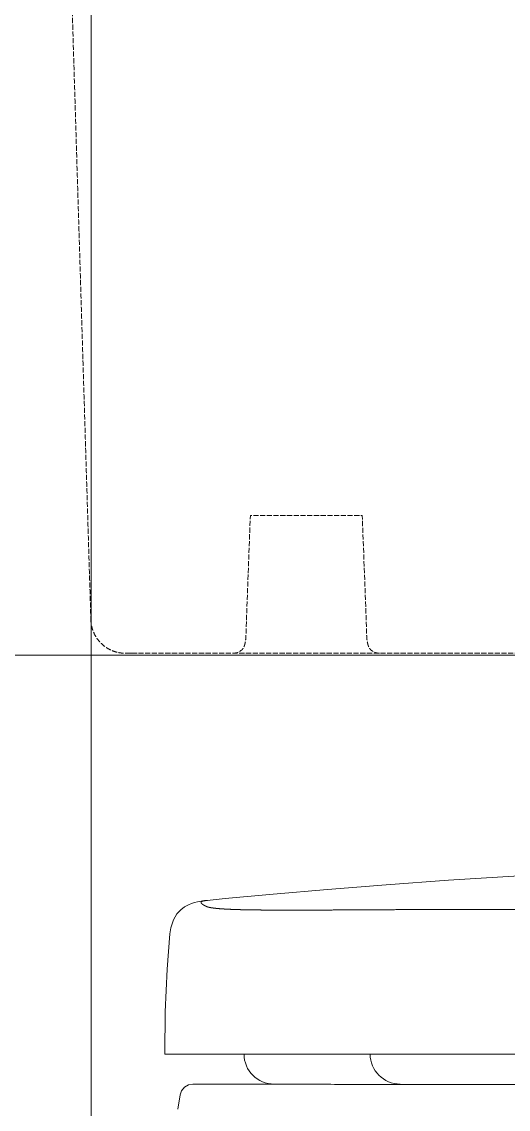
# Model space of a CAD drawing. Header units: millimetres. Extents: x -159872 to 386485, y -250577 to 158966.
# Drawn here: x -44280.1 to -44167.1, y -44590.6 to -44337.8 of the extents above; entities that cross this region are included whole.
import ezdxf

# ---------------------------------------------------------------- set-up
doc = ezdxf.new("R2010")
doc.units = ezdxf.units.MM
doc.linetypes.add('Line Type-17', pattern=[1.5625, 1.1875, -0.375])
doc.layers.add('None', color=7, linetype='Continuous', lineweight=5)

# ---------------------------------------------------------------- blocks, each defined once
blk = doc.blocks.new('Group-153')
at = {"layer": 'None', "color": 7, "linetype": 'Continuous', "lineweight": 5, "transparency": 33554687, "flags": 128}
for points in [[(-105122.41, -7827.58), (-104937.51, -7827.58), (-104937.51, -8027.58), (-105122.41, -8027.58)], [(-105122.41, -8027.58), (-104937.51, -8027.58), (-104937.51, -8227.58), (-105122.41, -8227.58)]]:
    blk.add_lwpolyline(points, close=True, dxfattribs=at)
blk = doc.blocks.new('Group-154')
at = {"layer": 'None', "color": 7, "linetype": 'Continuous', "lineweight": 5, "transparency": 33554687, "flags": 128}
for points in [[(-104937.51, -7827.58), (-104737.51, -7827.58), (-104737.51, -8027.58), (-104937.51, -8027.58)], [(-104937.51, -8027.58), (-104737.51, -8027.58), (-104737.51, -8227.58), (-104937.51, -8227.58)]]:
    blk.add_lwpolyline(points, close=True, dxfattribs=at)
at = {"layer": 'None', "color": 7, "transparency": 33554687}
blk.add_blockref('Group-153', (0, 0), dxfattribs=at)
blk = doc.blocks.new('Group-156')
at = {"layer": 'None', "color": 7, "lineweight": 13, "transparency": 33554687}
for p, q in [((-104911.64, -8084.68), (-104911.17, -8084.61)), ((-104911.07, -8084.6), (-104911.17, -8084.61)), ((-104910.48, -8084.54), (-104911.07, -8084.6)), ((-104911.06, -8084.61), (-104911.06, -8084.61)), ((-104919.2, -8092.29), (-104919.2, -8092.29)), ((-104919.81, -8120.25), (-104920.42, -8120.25)), ((-104917.4, -8120.25), (-104919.81, -8120.25)), ((-104914.09, -8120.25), (-104917.4, -8120.25)), ((-104911.9, -8120.25), (-104914.09, -8120.25)), ((-104908.61, -8120.25), (-104911.9, -8120.25)), ((-104896.17, -8120.25), (-104908.61, -8120.25)), ((-104578.85, -8120.25), (-104896.17, -8120.25)), ((-104912.98, -8127.25), (-104912.86, -8127.25)), ((-104912.86, -8127.25), (-104912.98, -8127.25)), ((-104906.32, -8127.26), (-104911.42, -8127.25)), ((-104907.42, -8127.26), (-104904.95, -8127.26)), ((-104904.95, -8127.26), (-104906.32, -8127.26)), ((-104904.54, -8127.26), (-104904.95, -8127.26)), ((-104884.39, -8127.29), (-104889.25, -8127.29)), ((-104865.68, -8127.31), (-104870.73, -8127.31)), ((-104864.53, -8127.31), (-104865.68, -8127.31)), ((-104862.87, -8127.31), (-104864.53, -8127.31)), ((-104860.84, -8127.31), (-104862.87, -8127.31)), ((-104859.98, -8127.32), (-104860.84, -8127.31)), ((-104837.83, -8127.32), (-104842.43, -8127.32)), ((-104917.39, -8133.09), (-104916.83, -8129.76))]:
    blk.add_line(p, q, dxfattribs=at)
at = {"layer": 'None', "color": 7, "linetype": 'Line Type-17', "lineweight": 13, "transparency": 33554687, "flags": 128}
blk.add_lwpolyline([(-104904.51, -8027.1, 0.17567), (-104902.59, -8026.4), (-104902.58, -8026.4, 0.016024), (-104902.5, -8026.32), (-104902.5, -8026.32, 0.014339), (-104902.42, -8026.24, 0.013705), (-104902.35, -8026.16), (-104902.34, -8026.16, 0.013132), (-104902.28, -8026.08, 0.00998), (-104902.23, -8026), (-104902.22, -8026, 0.013724), (-104902.17, -8025.91), (-104902.16, -8025.9, 0.012545), (-104902.1, -8025.79, 0.011394), (-104902.04, -8025.68, 0.010272), (-104901.99, -8025.57), (-104901.99, -8025.56, 0.010408), (-104901.94, -8025.44), (-104901.93, -8025.43, 0.010203), (-104901.88, -8025.3), (-104901.88, -8025.29, 0.009155), (-104901.84, -8025.15, 0.008125), (-104901.79, -8025, 0.007082), (-104901.76, -8024.85), (-104901.76, -8024.84, 0.007758), (-104901.72, -8024.68), (-104901.72, -8024.67, 0.007004), (-104901.68, -8024.48), (-104901.68, -8024.48, 0.006193), (-104901.65, -8024.29, 0.005393), (-104901.62, -8024.1), (-104901.62, -8024.1, 0.004945), (-104901.6, -8023.9), (-104901.6, -8023.89, 0.005003), (-104901.58, -8023.67), (-104901.58, -8023.67, 0.004392), (-104901.56, -8023.43, 0.003783), (-104901.54, -8023.2, 0.003163), (-104901.53, -8022.96), (-104901.53, -8022.95, 0.002989), (-104901.52, -8022.7), (-104901.52, -8022.69, 0.002656), (-104901.52, -8022.41), (-104901.52, -8022.41, 0.002167), (-104901.51, -8022.12), (-104901.51, -8022.11, 0.001669), (-104901.51, -8021.85), (-104901.51, -8021.84, 0.00105), (-104901.51, -8021.59), (-104901.51, -8021.58), (-104900.51, -7995.1), (-104874.51, -7995.1), (-104873.51, -8021.58, 0.001069), (-104873.51, -8021.85), (-104873.51, -8021.88, 0.001725), (-104873.51, -8022.09), (-104873.51, -8022.13, 0.001053), (-104873.5, -8022.27, 0.001143), (-104873.5, -8022.42), (-104873.5, -8022.45, 0.002704), (-104873.5, -8022.67), (-104873.49, -8022.74, 0.003074), (-104873.49, -8022.94), (-104873.48, -8022.98, 0.001551), (-104873.48, -8023.1, 0.001662), (-104873.47, -8023.22), (-104873.47, -8023.24, 0.00385), (-104873.46, -8023.42), (-104873.46, -8023.45, 0.004482), (-104873.44, -8023.69), (-104873.44, -8023.71, 0.005136), (-104873.42, -8023.9), (-104873.42, -8023.91, 0.003187), (-104873.4, -8024.07, 0.005139), (-104873.38, -8024.23), (-104873.37, -8024.25, 0.005966), (-104873.34, -8024.43, 0.00679), (-104873.31, -8024.62), (-104873.31, -8024.63, 0.007601), (-104873.27, -8024.8), (-104873.27, -8024.81, 0.007341), (-104873.23, -8024.96), (-104873.23, -8024.97, 0.007768), (-104873.19, -8025.11, 0.008793), (-104873.15, -8025.25), (-104873.15, -8025.26, 0.009838), (-104873.1, -8025.4), (-104873.09, -8025.4, 0.010794), (-104873.04, -8025.53), (-104873.03, -8025.55, 0.009907), (-104873, -8025.64, 0.005304), (-104872.96, -8025.72, 0.011529), (-104872.91, -8025.8), (-104872.9, -8025.82, 0.007795), (-104872.87, -8025.88, 0.006471), (-104872.83, -8025.94), (-104872.83, -8025.95, 0.01388), (-104872.77, -8026.02), (-104872.76, -8026.04, 0.01276), (-104872.7, -8026.12, 0.01324), (-104872.63, -8026.2), (-104872.62, -8026.21, 0.013843), (-104872.57, -8026.27, 0.007121), (-104872.51, -8026.33), (-104872.51, -8026.33, 0.01577), (-104872.45, -8026.39), (-104872.43, -8026.4), (-104872.43, -8026.4, 0.17567), (-104870.51, -8027.1)], format="xyb", dxfattribs=at)
at = {"layer": 'None', "color": 7, "lineweight": 13, "transparency": 33554687, "flags": 128}
for points in [[(-104910.52, -8084.54), (-104906.38, -8084.14), (-104895.23, -8083.1), (-104882.62, -8082), (-104868.96, -8080.91), (-104854.48, -8079.87), (-104839.28, -8078.91), (-104823.47, -8078.05), (-104807.12, -8077.32), (-104790.24, -8076.72), (-104772.84, -8076.28), (-104754.94, -8076.01), (-104737.51, -8075.92)], [(-104919.2, -8092.29), (-104919, -8090.89), (-104918.41, -8089.05), (-104917.57, -8087.65), (-104916.7, -8086.72), (-104915.79, -8086.06), (-104914.92, -8085.6), (-104914.16, -8085.29), (-104913.47, -8085.06), (-104912.83, -8084.9), (-104912.22, -8084.77), (-104911.64, -8084.68)], [(-104920.42, -8120.25), (-104920.32, -8110.46), (-104919.84, -8100.54), (-104919.2, -8092.29)], [(-104916.83, -8129.76), (-104916.52, -8128.84), (-104915.78, -8127.94), (-104914.88, -8127.42), (-104913.87, -8127.25)]]:
    blk.add_lwpolyline(points, dxfattribs=at)
for points in [[(-104911.16, -8084.63), (-104911.17, -8084.63, 0.004876), (-104911.25, -8084.64), (-104911.26, -8084.64, 0.003452), (-104911.31, -8084.65), (-104911.31, -8084.65, 0.001493), (-104911.34, -8084.66, 0.003606), (-104911.38, -8084.67), (-104911.39, -8084.67, 0.00437), (-104911.43, -8084.68, 0.00513), (-104911.48, -8084.69, 0.005895), (-104911.53, -8084.71, 0.006664), (-104911.57, -8084.72), (-104911.57, -8084.72, 0.00743), (-104911.62, -8084.74), (-104911.62, -8084.74, 0.008048), (-104911.66, -8084.75), (-104911.66, -8084.75, 0.003366), (-104911.68, -8084.76, 0.007627), (-104911.71, -8084.78), (-104911.72, -8084.78, 0.006474), (-104911.74, -8084.79), (-104911.74, -8084.79, 0.004654), (-104911.76, -8084.8, 0.004895), (-104911.77, -8084.81), (-104911.77, -8084.81, 0.007873), (-104911.79, -8084.82), (-104911.8, -8084.82, 0.005421), (-104911.81, -8084.83, 0.006467), (-104911.82, -8084.83, 0.00751), (-104911.83, -8084.84), (-104911.83, -8084.84, 0.008526), (-104911.85, -8084.85), (-104911.85, -8084.85, 0.009505), (-104911.86, -8084.86), (-104911.86, -8084.86, 0.010417), (-104911.87, -8084.87), (-104911.87, -8084.87, 0.01128), (-104911.88, -8084.88), (-104911.88, -8084.88, 0.016968), (-104911.89, -8084.89, 0.009175), (-104911.91, -8084.91), (-104911.91, -8084.91, 0.019479), (-104911.92, -8084.92), (-104911.92, -8084.92, 0.010377), (-104911.92, -8084.93), (-104911.92, -8084.93, 0.010837), (-104911.93, -8084.94), (-104911.93, -8084.94, 0.011406), (-104911.94, -8084.95), (-104911.94, -8084.95, 0.012043), (-104911.94, -8084.96), (-104911.94, -8084.96, 0.012746), (-104911.95, -8084.97), (-104911.95, -8084.97, 0.013508), (-104911.95, -8084.98), (-104911.95, -8084.98, 0.014321), (-104911.95, -8084.99), (-104911.96, -8085, 0.015206), (-104911.96, -8085, 0.007846), (-104911.96, -8085.01), (-104911.96, -8085.01, 0.020749), (-104911.96, -8085.02), (-104911.96, -8085.03, 0.024838), (-104911.96, -8085.04), (-104911.96, -8085.04, 0.016687), (-104911.96, -8085.05, 0.015422), (-104911.96, -8085.06), (-104911.96, -8085.06, 0.014228), (-104911.96, -8085.07), (-104911.96, -8085.07, 0.013113), (-104911.96, -8085.09), (-104911.96, -8085.09, 0.012087), (-104911.95, -8085.1), (-104911.95, -8085.1, 0.011166), (-104911.95, -8085.11, 0.010327), (-104911.95, -8085.12), (-104911.95, -8085.12, 0.012419), (-104911.94, -8085.13), (-104911.94, -8085.13, 0.01097), (-104911.94, -8085.15), (-104911.94, -8085.15, 0.010172), (-104911.93, -8085.16, 0.009357), (-104911.92, -8085.17, 0.008538), (-104911.92, -8085.18, 0.007721), (-104911.91, -8085.19, 0.006916), (-104911.9, -8085.21), (-104911.9, -8085.21, 0.006766), (-104911.89, -8085.22), (-104911.89, -8085.22, 0.007189), (-104911.88, -8085.23), (-104911.88, -8085.23, 0.006698), (-104911.87, -8085.25, 0.006204), (-104911.86, -8085.26, 0.005711), (-104911.85, -8085.27, 0.00522), (-104911.83, -8085.28, 0.004739), (-104911.82, -8085.3, 0.004242), (-104911.81, -8085.31), (-104911.81, -8085.31, 0.004474), (-104911.79, -8085.32), (-104911.79, -8085.32, 0.004435), (-104911.78, -8085.34), (-104911.77, -8085.34, 0.007954), (-104911.75, -8085.36), (-104911.74, -8085.37, 0.006824), (-104911.71, -8085.39), (-104911.71, -8085.39, 0.005225), (-104911.68, -8085.42), (-104911.68, -8085.42)], [(-104911.68, -8085.42), (-104911.68, -8085.42, 0.005996), (-104911.64, -8085.45), (-104911.64, -8085.45, 0.005197), (-104911.6, -8085.48, 0.004491), (-104911.55, -8085.51, 0.003746), (-104911.51, -8085.53), (-104911.51, -8085.54, 0.003794), (-104911.46, -8085.57), (-104911.46, -8085.57, 0.003407), (-104911.41, -8085.6), (-104911.41, -8085.6, 0.003002), (-104911.36, -8085.63, 0.00229), (-104911.31, -8085.66), (-104911.29, -8085.67, 0.005152), (-104911.21, -8085.71), (-104911.2, -8085.72, 0.002611), (-104911.13, -8085.75, 0.002547), (-104911.07, -8085.79), (-104911.07, -8085.79, 0.002977), (-104911, -8085.82), (-104911, -8085.82, 0.002742), (-104910.93, -8085.86), (-104910.93, -8085.86, 0.002646), (-104910.85, -8085.89), (-104910.85, -8085.89, 0.002471), (-104910.78, -8085.93), (-104910.78, -8085.93)], [(-104911.06, -8084.61, 0.001187), (-104911.09, -8084.61), (-104911.09, -8084.61, 0.002046), (-104911.13, -8084.62), (-104911.13, -8084.62, 0.001528), (-104911.16, -8084.63), (-104911.16, -8084.63)], [(-104910.83, -8084.58), (-104910.83, -8084.58, 0.001847), (-104910.88, -8084.58), (-104910.88, -8084.58, 0.001291), (-104910.92, -8084.59, 0.001353), (-104910.95, -8084.59, 0.001419), (-104910.99, -8084.6), (-104910.99, -8084.6, 0.001485), (-104911.02, -8084.6), (-104911.02, -8084.6, 0.001503), (-104911.06, -8084.61), (-104911.06, -8084.61)], [(-104912.86, -8127.25, 0.00035), (-104912.44, -8127.25), (-104912.37, -8127.25, 0.000462), (-104911.86, -8127.25), (-104911.85, -8127.25, 0.000183), (-104911.36, -8127.25, 0.000249), (-104910.86, -8127.25), (-104910.78, -8127.25), (-104910.77, -8127.25)], [(-104911.82, -8127.25, 0.000307), (-104912.83, -8127.25), (-104912.86, -8127.25), (-104912.86, -8127.25)], [(-104910.77, -8127.25, -0.000075), (-104911.14, -8127.25), (-104911.15, -8127.25, -0.000141), (-104911.53, -8127.25), (-104911.82, -8127.25), (-104911.82, -8127.25)], [(-104906.19, -8127.26), (-104906.55, -8127.26, 0.000045), (-104908.31, -8127.26), (-104908.67, -8127.26, -0.000037), (-104909.72, -8127.25), (-104909.72, -8127.25, -0.000112), (-104910.76, -8127.25), (-104910.77, -8127.25)], [(-104877.51, -8127.3), (-104877.56, -8127.3, -0.000047), (-104884.34, -8127.29), (-104884.39, -8127.29)], [(-104870.73, -8127.31), (-104870.75, -8127.31, -0.000052), (-104877.48, -8127.3), (-104877.51, -8127.3)], [(-104849.6, -8127.32), (-104849.61, -8127.32, -0.000082), (-104859.9, -8127.32), (-104859.98, -8127.32)], [(-104842.43, -8127.32), (-104842.49, -8127.32, -0.000052), (-104849.55, -8127.32), (-104849.6, -8127.32)]]:
    blk.add_lwpolyline(points, format="xyb", dxfattribs=at)
at = {"layer": 'None', "color": 7, "lineweight": 13, "transparency": 33554687}
for centre in [(-104894.99, -8120.25), (-104865.68, -8120.25)]:
    blk.add_arc(centre, 7, 180, 270, dxfattribs=at)
at = {"layer": 'None', "color": 7, "linetype": 'Line Type-17', "lineweight": 13, "transparency": 33554687}
blk.add_rational_spline([(-104942.63, -7854.1), (-104943.07, -7854.1), (-104943.51, -7854.1), (-104943.51, -7800.6), (-104943.51, -7747.1), (-104848.01, -7747.1), (-104752.51, -7747.1), (-104751.76, -7749.6), (-104751.01, -7752.1), (-104737.51, -7752.1), (-104724.01, -7752.1), (-104723.26, -7749.6), (-104722.51, -7747.1), (-104627.01, -7747.1), (-104531.51, -7747.1), (-104531.51, -7786.1), (-104531.51, -7825.1), (-104534.48, -7922.22), (-104537.44, -8019.34), (-104537.68, -8027.1), (-104545.44, -8027.1), (-104737.51, -8027.1), (-104929.58, -8027.1), (-104937.34, -8027.1), (-104937.57, -8019.34), (-104940.54, -7922.22), (-104943.51, -7825.1), (-104943.51, -7825.1), (-104943.51, -7825.1), (-104943.43, -7825.1), (-104943.35, -7825.1), (-104943.35, -7825.1), (-104943.35, -7825.1), (-104943.27, -7825.11), (-104943.19, -7825.11), (-104943.19, -7825.11), (-104943.18, -7825.11), (-104943.09, -7825.11), (-104943, -7825.11), (-104942.98, -7825.11), (-104942.96, -7825.11), (-104942.88, -7825.11), (-104942.79, -7825.11), (-104942.77, -7825.11), (-104942.76, -7825.11), (-104942.7, -7825.12), (-104942.64, -7825.12), (-104942.59, -7825.12), (-104942.53, -7825.12), (-104942.47, -7825.11), (-104942.41, -7825.11), (-104942.4, -7825.11), (-104942.38, -7825.11), (-104942.29, -7825.11), (-104942.21, -7825.11), (-104942.12, -7825.11), (-104942.04, -7825.11), (-104941.84, -7825.11), (-104941.65, -7825.11), (-104941.64, -7825.11), (-104941.63, -7825.11), (-104941.45, -7825.11), (-104941.27, -7825.11), (-104941.08, -7825.1), (-104940.9, -7825.1), (-104940.72, -7825.1), (-104940.54, -7825.1), (-104940.5, -7825.1), (-104940.46, -7825.1), (-104940.19, -7825.1), (-104939.93, -7825.1), (-104939.89, -7825.1), (-104939.86, -7825.1), (-104939.56, -7825.09), (-104939.26, -7825.09), (-104939.25, -7825.09), (-104939.25, -7825.09), (-104939.01, -7825.09), (-104938.76, -7825.08), (-104938.76, -7825.08), (-104938.76, -7825.08), (-104938.51, -7825.08), (-104938.26, -7825.08), (-104938.21, -7825.08), (-104938.15, -7825.08), (-104937.79, -7825.07), (-104937.43, -7825.07), (-104937.37, -7825.07), (-104937.31, -7825.07), (-104936.82, -7825.06), (-104937.31, -7825.06), (-104940.41, -7825.08), (-104943.51, -7825.1), (-104943.51, -7795.35), (-104943.51, -7765.6)], [1, 1, 1, 1, 1, 1, 1, 1, 1, 1, 1, 1, 1, 1, 1, 1, 1, 1, 1, 0.717822580169, 1, 1, 1, 0.717822580173, 1, 1, 1, 1, 1, 0.999980656992, 1, 1, 1, 0.99998389759, 1, 1, 1, 0.999982345364, 1, 1, 1, 0.999984700446, 1, 1, 1, 0.999997825475, 1, 0.999998434347, 1, 0.999998997633, 1, 1, 1, 0.99999863978, 1, 1, 1, 0.99999963618, 1, 1, 1, 0.999999908118, 1, 1, 1, 0.999999970812, 1, 1, 1, 0.999999254183, 1, 1, 1, 0.999999591749, 1, 1, 1, 0.999999861854, 1, 1, 1, 0.999999941156, 1, 1, 1, 0.999999953613, 1, 1, 1, 0.00383538317963, 1, 1, 1, 1, 1], degree=2, knots=[0, 0, 0, 0.000599, 0.000599, 0.073274, 0.073274, 0.203002, 0.203002, 0.206548, 0.206548, 0.224887, 0.224887, 0.228432, 0.228432, 0.358161, 0.358161, 0.411139, 0.411139, 0.543132, 0.543132, 0.550698, 0.550698, 0.811607, 0.811607, 0.819173, 0.819173, 0.951167, 0.951167, 0.951169, 0.951169, 0.951274, 0.951274, 0.951275, 0.951275, 0.951383, 0.951383, 0.95139, 0.95139, 0.951511, 0.951511, 0.951537, 0.951537, 0.951656, 0.951656, 0.951676, 0.951676, 0.951755, 0.951755, 0.951834, 0.951834, 0.951913, 0.951913, 0.951933, 0.951933, 0.952052, 0.952052, 0.952162, 0.952162, 0.952432, 0.952432, 0.952444, 0.952444, 0.952691, 0.952691, 0.952937, 0.952937, 0.953184, 0.953184, 0.953239, 0.953239, 0.953597, 0.953597, 0.953648, 0.953648, 0.954054, 0.954054, 0.95406, 0.95406, 0.954392, 0.954392, 0.954394, 0.954394, 0.954732, 0.954732, 0.954807, 0.954807, 0.955295, 0.955295, 0.955375, 0.955375, 0.955378, 0.955378, 0.959586, 0.959586, 1, 1, 1], dxfattribs=at)
at = {"layer": 'None', "color": 7, "lineweight": 13, "transparency": 33554687}
for points, weights, knots in [([(-104910.78, -8085.93), (-104910.78, -8085.93), (-104910.7, -8085.97), (-104910.63, -8086), (-104910.55, -8086.03), (-104910.51, -8086.04), (-104910.47, -8086.05), (-104910.31, -8086.11), (-104910.15, -8086.14), (-104910.15, -8086.14), (-104910.14, -8086.15), (-104909.99, -8086.18), (-104909.84, -8086.21), (-104909.68, -8086.24), (-104909.53, -8086.26), (-104909.51, -8086.27), (-104909.49, -8086.27), (-104909.3, -8086.3), (-104909.11, -8086.32), (-104909.04, -8086.33), (-104908.98, -8086.34), (-104908.65, -8086.38), (-104908.33, -8086.41), (-104908.23, -8086.42), (-104908.13, -8086.43), (-104907.65, -8086.48), (-104907.16, -8086.51), (-104906.67, -8086.54), (-104906.18, -8086.57), (-104906.12, -8086.57), (-104906.07, -8086.57), (-104905.47, -8086.61), (-104904.86, -8086.63), (-104904.76, -8086.63), (-104904.65, -8086.64), (-104903.84, -8086.67), (-104903.03, -8086.69), (-104902.87, -8086.7), (-104902.7, -8086.7), (-104901.55, -8086.73), (-104900.41, -8086.75), (-104900.34, -8086.75), (-104900.27, -8086.75), (-104898.98, -8086.77), (-104897.69, -8086.78), (-104897.44, -8086.79), (-104897.18, -8086.79), (-104895.38, -8086.81), (-104893.58, -8086.81), (-104893.51, -8086.81), (-104893.45, -8086.81), (-104891.51, -8086.81), (-104889.58, -8086.81), (-104889.43, -8086.81), (-104889.28, -8086.81), (-104887.06, -8086.8), (-104884.83, -8086.79), (-104884.21, -8086.79), (-104883.59, -8086.79), (-104880.12, -8086.77), (-104876.65, -8086.75), (-104876.44, -8086.75), (-104876.23, -8086.75), (-104872.34, -8086.73), (-104868.45, -8086.71), (-104868.43, -8086.71), (-104868.41, -8086.71), (-104864.47, -8086.68), (-104860.54, -8086.67), (-104860.25, -8086.67), (-104859.96, -8086.67), (-104855.44, -8086.65), (-104850.93, -8086.65), (-104849.57, -8086.64), (-104848.21, -8086.64), (-104840.98, -8086.64), (-104833.74, -8086.66), (-104832.72, -8086.66), (-104831.69, -8086.66), (-104826.35, -8086.68), (-104821, -8086.7), (-104815.66, -8086.73), (-104810.32, -8086.76), (-104810.01, -8086.76), (-104809.69, -8086.76), (-104803.73, -8086.79), (-104797.76, -8086.83), (-104797.49, -8086.83), (-104797.22, -8086.83), (-104791.42, -8086.86), (-104785.62, -8086.89), (-104779.82, -8086.93), (-104774.02, -8086.95), (-104770.96, -8086.97), (-104767.89, -8086.98), (-104755.95, -8087.03), (-104744.02, -8087.04), (-104740.95, -8087.04), (-104737.7, -8087.04), (-104737.51, -8087.04)], [1, 1, 1, 0.998866521973, 1, 1, 1, 0.999188646839, 1, 1, 1, 0.999648844933, 1, 0.999867947701, 1, 1, 1, 0.999919273636, 1, 1, 1, 0.999864405111, 1, 1, 1, 0.999907175031, 1, 0.999985582369, 1, 1, 1, 0.999964497358, 1, 1, 1, 0.999982446972, 1, 1, 1, 0.99998456529, 1, 1, 1, 0.999995201384, 1, 1, 1, 0.999991460454, 1, 1, 1, 0.99999899096, 1, 1, 1, 0.999998700583, 1, 1, 1, 0.99999988997, 1, 1, 1, 0.999999984455, 1, 1, 1, 0.999999722125, 1, 1, 1, 0.999998958423, 1, 1, 1, 0.999997963061, 1, 1, 1, 0.999999721765, 1, 0.999999896775, 1, 1, 1, 0.999999999102, 1, 1, 1, 0.999999984709, 1, 0.999999917646, 1, 1, 1, 0.999997670971, 1, 1, 1, 1], [0, 0, 0, 0.000956, 0.000956, 0.001911, 0.001911, 0.002402, 0.002402, 0.004299, 0.004299, 0.004346, 0.004346, 0.006149, 0.006149, 0.007952, 0.007952, 0.008169, 0.008169, 0.010406, 0.010406, 0.011169, 0.011169, 0.014933, 0.014933, 0.016043, 0.016043, 0.0217, 0.0217, 0.027358, 0.027358, 0.028001, 0.028001, 0.034944, 0.034944, 0.03615, 0.03615, 0.045505, 0.045505, 0.047436, 0.047436, 0.060654, 0.060654, 0.061467, 0.061467, 0.07631, 0.07631, 0.079266, 0.079266, 0.100021, 0.100021, 0.100798, 0.100798, 0.123107, 0.123107, 0.124794, 0.124794, 0.150478, 0.150478, 0.157634, 0.157634, 0.197628, 0.197628, 0.200061, 0.200061, 0.244921, 0.244921, 0.245183, 0.245183, 0.290566, 0.290566, 0.293902, 0.293902, 0.345957, 0.345957, 0.361641, 0.361641, 0.445062, 0.445062, 0.456908, 0.456908, 0.518527, 0.518527, 0.580147, 0.580147, 0.583749, 0.583749, 0.652573, 0.652573, 0.655674, 0.655674, 0.722555, 0.722555, 0.789436, 0.789436, 0.824816, 0.824816, 0.962457, 0.962457, 0.997838, 1, 1, 1]), ([(-104911.42, -8127.25), (-104911.44, -8127.25), (-104911.45, -8127.25), (-104911.52, -8127.25), (-104911.59, -8127.25), (-104911.66, -8127.25), (-104911.94, -8127.25), (-104911.99, -8127.25), (-104912.04, -8127.25), (-104912.09, -8127.25), (-104912.09, -8127.25), (-104912.09, -8127.25), (-104912.14, -8127.25), (-104912.18, -8127.25), (-104912.18, -8127.25), (-104912.18, -8127.25), (-104912.23, -8127.25), (-104912.28, -8127.25), (-104912.28, -8127.25), (-104912.28, -8127.25), (-104912.33, -8127.25), (-104912.37, -8127.25), (-104912.42, -8127.25), (-104912.47, -8127.25), (-104912.47, -8127.25), (-104912.48, -8127.25), (-104912.52, -8127.25), (-104912.57, -8127.25), (-104912.62, -8127.25), (-104912.67, -8127.25), (-104912.69, -8127.25), (-104912.71, -8127.25), (-104912.74, -8127.25), (-104912.77, -8127.25), (-104912.79, -8127.25), (-104912.82, -8127.25), (-104912.82, -8127.25), (-104912.82, -8127.25), (-104912.85, -8127.25), (-104912.88, -8127.25), (-104912.88, -8127.25), (-104912.88, -8127.25), (-104912.9, -8127.25), (-104912.93, -8127.25), (-104912.93, -8127.25), (-104912.93, -8127.25), (-104912.96, -8127.25), (-104912.99, -8127.25), (-104912.99, -8127.25), (-104912.99, -8127.25), (-104913.01, -8127.25), (-104913.04, -8127.25), (-104913.04, -8127.25), (-104913.04, -8127.25), (-104913.07, -8127.25), (-104913.1, -8127.25), (-104913.11, -8127.25), (-104913.12, -8127.25), (-104913.16, -8127.25), (-104913.19, -8127.25), (-104913.23, -8127.25), (-104913.25, -8127.25), (-104913.29, -8127.25), (-104913.3, -8127.25), (-104913.32, -8127.26), (-104913.34, -8127.26), (-104913.34, -8127.26), (-104913.34, -8127.26), (-104913.35, -8127.26), (-104913.37, -8127.26), (-104913.37, -8127.26), (-104913.37, -8127.26), (-104913.38, -8127.26), (-104913.4, -8127.26), (-104913.4, -8127.26), (-104913.4, -8127.26), (-104913.42, -8127.26), (-104913.43, -8127.26), (-104913.43, -8127.26), (-104913.43, -8127.26), (-104913.45, -8127.26), (-104913.46, -8127.26), (-104913.47, -8127.26), (-104913.47, -8127.26), (-104913.48, -8127.26), (-104913.49, -8127.26), (-104913.49, -8127.26), (-104913.49, -8127.26), (-104913.5, -8127.26), (-104913.51, -8127.26), (-104913.51, -8127.26), (-104913.51, -8127.26), (-104913.52, -8127.26), (-104913.53, -8127.26), (-104913.54, -8127.26), (-104913.54, -8127.26), (-104913.54, -8127.25), (-104913.55, -8127.25), (-104913.56, -8127.25), (-104913.57, -8127.25), (-104913.57, -8127.25), (-104913.57, -8127.25), (-104913.58, -8127.25), (-104913.58, -8127.25), (-104913.59, -8127.25), (-104913.6, -8127.25), (-104913.6, -8127.24), (-104913.61, -8127.24), (-104913.62, -8127.24), (-104913.62, -8127.24), (-104913.63, -8127.24), (-104913.64, -8127.24), (-104913.64, -8127.24), (-104913.64, -8127.24), (-104913.65, -8127.24), (-104913.65, -8127.24), (-104913.65, -8127.24), (-104913.65, -8127.24), (-104913.66, -8127.24), (-104913.67, -8127.24), (-104913.67, -8127.24), (-104913.67, -8127.24), (-104913.68, -8127.23), (-104913.68, -8127.23), (-104913.68, -8127.23), (-104913.68, -8127.23), (-104913.69, -8127.23), (-104913.7, -8127.24), (-104913.7, -8127.24), (-104913.7, -8127.24), (-104913.71, -8127.24), (-104913.72, -8127.24), (-104913.72, -8127.24), (-104913.72, -8127.24), (-104913.73, -8127.24), (-104913.74, -8127.24), (-104913.75, -8127.24), (-104913.75, -8127.24), (-104913.76, -8127.24), (-104913.76, -8127.24), (-104913.76, -8127.25), (-104913.77, -8127.25), (-104913.77, -8127.25), (-104913.78, -8127.25), (-104913.78, -8127.25), (-104913.78, -8127.25), (-104913.78, -8127.25), (-104913.78, -8127.25), (-104913.78, -8127.25), (-104913.78, -8127.25)], [1, 1, 1, 0.999998452123, 1, 1, 1, 1, 0.999999682937, 1, 1, 1, 0.999999368607, 1, 1, 1, 0.999998935848, 1, 1, 1, 0.999998391329, 1, 0.999997691622, 1, 1, 1, 0.999995357935, 1, 0.999999573367, 1, 1, 1, 0.99999940363, 1, 0.999998607692, 1, 1, 1, 0.999997195258, 1, 1, 1, 0.999995365926, 1, 1, 1, 0.999993192979, 1, 1, 1, 0.999990754518, 1, 1, 1, 0.999988546986, 1, 1, 1, 0.999928721987, 1, 1, 1, 1, 1, 0.99999702065, 1, 1, 1, 0.999990869769, 1, 1, 1, 0.999980537566, 1, 1, 1, 0.999964791524, 1, 1, 1, 0.999941621276, 1, 1, 1, 0.999905734898, 1, 1, 1, 0.999969443985, 1, 1, 1, 0.999823204988, 1, 1, 1, 0.999940205685, 1, 0.999883650697, 1, 1, 1, 0.999860839472, 1, 0.999958294218, 1, 1, 1, 0.999969220158, 1, 0.999875655296, 1, 1, 1, 0.999753048302, 1, 1, 1, 0.999635296449, 1, 1, 1, 0.999556165972, 1, 1, 1, 0.999525893929, 1, 1, 1, 0.999542323702, 1, 1, 1, 0.999596341946, 1, 0.999907299422, 1, 1, 1, 0.999658022313, 1, 1, 1, 0.98433732908, 1, 1, 1, 0.893138935559, 1], [0, 0, 0, 0.00689, 0.00689, 0.042243, 0.042243, 0.077597, 0.112951, 0.112951, 0.148236, 0.148236, 0.148284, 0.148284, 0.183473, 0.183473, 0.183535, 0.183535, 0.2186, 0.2186, 0.218675, 0.218675, 0.253589, 0.253589, 0.288502, 0.288502, 0.291302, 0.291302, 0.326822, 0.326822, 0.362342, 0.362342, 0.379362, 0.379362, 0.399297, 0.399297, 0.419232, 0.419232, 0.419272, 0.419272, 0.439286, 0.439286, 0.439343, 0.439343, 0.45947, 0.45947, 0.459544, 0.459544, 0.47982, 0.47982, 0.479912, 0.479912, 0.500371, 0.500371, 0.500481, 0.500481, 0.521159, 0.521159, 0.530917, 0.530917, 0.55647, 0.55647, 0.582025, 0.60758, 0.633219, 0.633219, 0.658608, 0.658608, 0.65875, 0.65875, 0.683854, 0.683854, 0.684055, 0.684055, 0.708755, 0.708755, 0.709013, 0.709013, 0.733198, 0.733198, 0.733509, 0.733509, 0.75707, 0.75707, 0.760213, 0.760213, 0.777487, 0.777487, 0.777785, 0.777785, 0.794465, 0.794465, 0.794626, 0.794626, 0.810982, 0.810982, 0.813233, 0.813233, 0.825089, 0.825089, 0.836944, 0.836944, 0.837963, 0.837963, 0.849311, 0.849311, 0.86066, 0.86066, 0.87058, 0.87058, 0.881161, 0.881161, 0.891741, 0.891741, 0.891889, 0.891889, 0.902763, 0.902763, 0.902995, 0.902995, 0.914332, 0.914332, 0.914657, 0.914657, 0.926645, 0.926645, 0.927073, 0.927073, 0.939915, 0.939915, 0.940454, 0.940454, 0.954375, 0.954375, 0.956515, 0.956515, 0.968785, 0.968785, 0.981058, 0.981058, 0.983908, 0.983908, 0.994326, 0.994326, 0.99944, 0.99944, 0.999631, 0.999631, 0.999826, 0.999826, 1, 1, 1]), ([(-104912.98, -8127.25), (-104912.98, -8127.25), (-104912.98, -8127.25), (-104912.99, -8127.25), (-104912.99, -8127.25), (-104912.99, -8127.25), (-104912.99, -8127.25), (-104912.99, -8127.25), (-104912.99, -8127.25), (-104912.99, -8127.25), (-104913, -8127.25), (-104913.01, -8127.25), (-104913.02, -8127.25), (-104913.09, -8127.27), (-104913.1, -8127.27), (-104913.11, -8127.27), (-104913.11, -8127.27), (-104913.12, -8127.27), (-104913.12, -8127.27), (-104913.12, -8127.27), (-104913.12, -8127.27), (-104913.12, -8127.27), (-104913.13, -8127.27), (-104913.13, -8127.27), (-104913.13, -8127.27), (-104913.13, -8127.27), (-104913.13, -8127.27), (-104913.13, -8127.27), (-104913.14, -8127.27), (-104913.14, -8127.27), (-104913.14, -8127.27), (-104913.14, -8127.27), (-104913.14, -8127.27), (-104913.14, -8127.27), (-104913.14, -8127.27), (-104913.14, -8127.27), (-104913.14, -8127.27), (-104913.15, -8127.27), (-104913.15, -8127.27), (-104913.15, -8127.27), (-104913.15, -8127.27), (-104913.15, -8127.27), (-104913.15, -8127.27), (-104913.15, -8127.27), (-104913.15, -8127.27), (-104913.15, -8127.27), (-104913.15, -8127.27), (-104913.16, -8127.27), (-104913.16, -8127.27), (-104913.16, -8127.27), (-104913.16, -8127.26), (-104913.16, -8127.26), (-104913.16, -8127.26), (-104913.16, -8127.26), (-104913.16, -8127.26), (-104913.16, -8127.26), (-104913.16, -8127.26), (-104913.16, -8127.26), (-104913.17, -8127.26), (-104913.17, -8127.26), (-104913.17, -8127.26), (-104913.17, -8127.26), (-104913.17, -8127.26), (-104913.17, -8127.26), (-104913.17, -8127.25), (-104913.17, -8127.25), (-104913.17, -8127.25), (-104913.17, -8127.25), (-104913.17, -8127.25), (-104913.17, -8127.25), (-104913.17, -8127.25), (-104913.17, -8127.25), (-104913.17, -8127.25), (-104913.17, -8127.25), (-104913.17, -8127.25), (-104913.17, -8127.25)], [1, 1, 1, 0.999894171604, 1, 1, 1, 0.9999145079, 1, 0.999931025, 1, 1, 1, 1, 1, 1, 1, 0.999923798156, 1, 0.999905883548, 1, 0.999884147993, 1, 0.99985783674, 1, 0.999826108227, 1, 0.999658966249, 1, 1, 1, 0.999570645903, 1, 1, 1, 0.999656919599, 1, 1, 1, 0.999560943223, 1, 1, 1, 0.999484415553, 1, 0.999405370743, 1, 0.999327254587, 1, 0.999255410479, 1, 0.99919710838, 1, 1, 1, 0.999159247052, 1, 1, 1, 0.999149858415, 1, 1, 1, 0.999194989297, 1, 1, 1, 1, 0.999315872816, 1, 1, 1, 0.999655197379, 1, 1, 1], [0, 0, 0, 0.022723, 0.022723, 0.045444, 0.045444, 0.047323, 0.047323, 0.073802, 0.073802, 0.100855, 0.100855, 0.266499, 0.294107, 0.321714, 0.459751, 0.487359, 0.487359, 0.514406, 0.514406, 0.540876, 0.540876, 0.566758, 0.566758, 0.592043, 0.592043, 0.616733, 0.616733, 0.641418, 0.641418, 0.653381, 0.653381, 0.676632, 0.676632, 0.679691, 0.679691, 0.696828, 0.696828, 0.713972, 0.713972, 0.731108, 0.731108, 0.733994, 0.733994, 0.756115, 0.756115, 0.777927, 0.777927, 0.799531, 0.799531, 0.821044, 0.821044, 0.842556, 0.842556, 0.845232, 0.845232, 0.861476, 0.861476, 0.877733, 0.877733, 0.893977, 0.893977, 0.910387, 0.910387, 0.926784, 0.926784, 0.943432, 0.96008, 0.96008, 0.976717, 0.976717, 0.979609, 0.979609, 0.997041, 0.997041, 1, 1, 1]), ([(-104889.25, -8127.29), (-104892.73, -8127.28), (-104896.21, -8127.28), (-104900.37, -8127.27), (-104904.54, -8127.26)], [1, 1.00000000895, 1, 1, 1], [0, 0, 0, 0.454776, 0.454776, 1, 1, 1])]:
    blk.add_rational_spline(points, weights, degree=2, knots=knots, dxfattribs=at)
blk = doc.blocks.new('Group-157')
at = {"layer": 'None', "color": 7, "transparency": 33554687}
for name in ['Group-154', 'Group-156']:
    blk.add_blockref(name, (0, 0), dxfattribs=at)

msp = doc.modelspace()

# ---------------------------------------------------------------- block references
at = {"layer": 'None', "color": 7, "transparency": 33554687}
msp.add_blockref('Group-157', (60673.51323, -36457.51522), dxfattribs=at)

doc.saveas('drawing.dxf')
